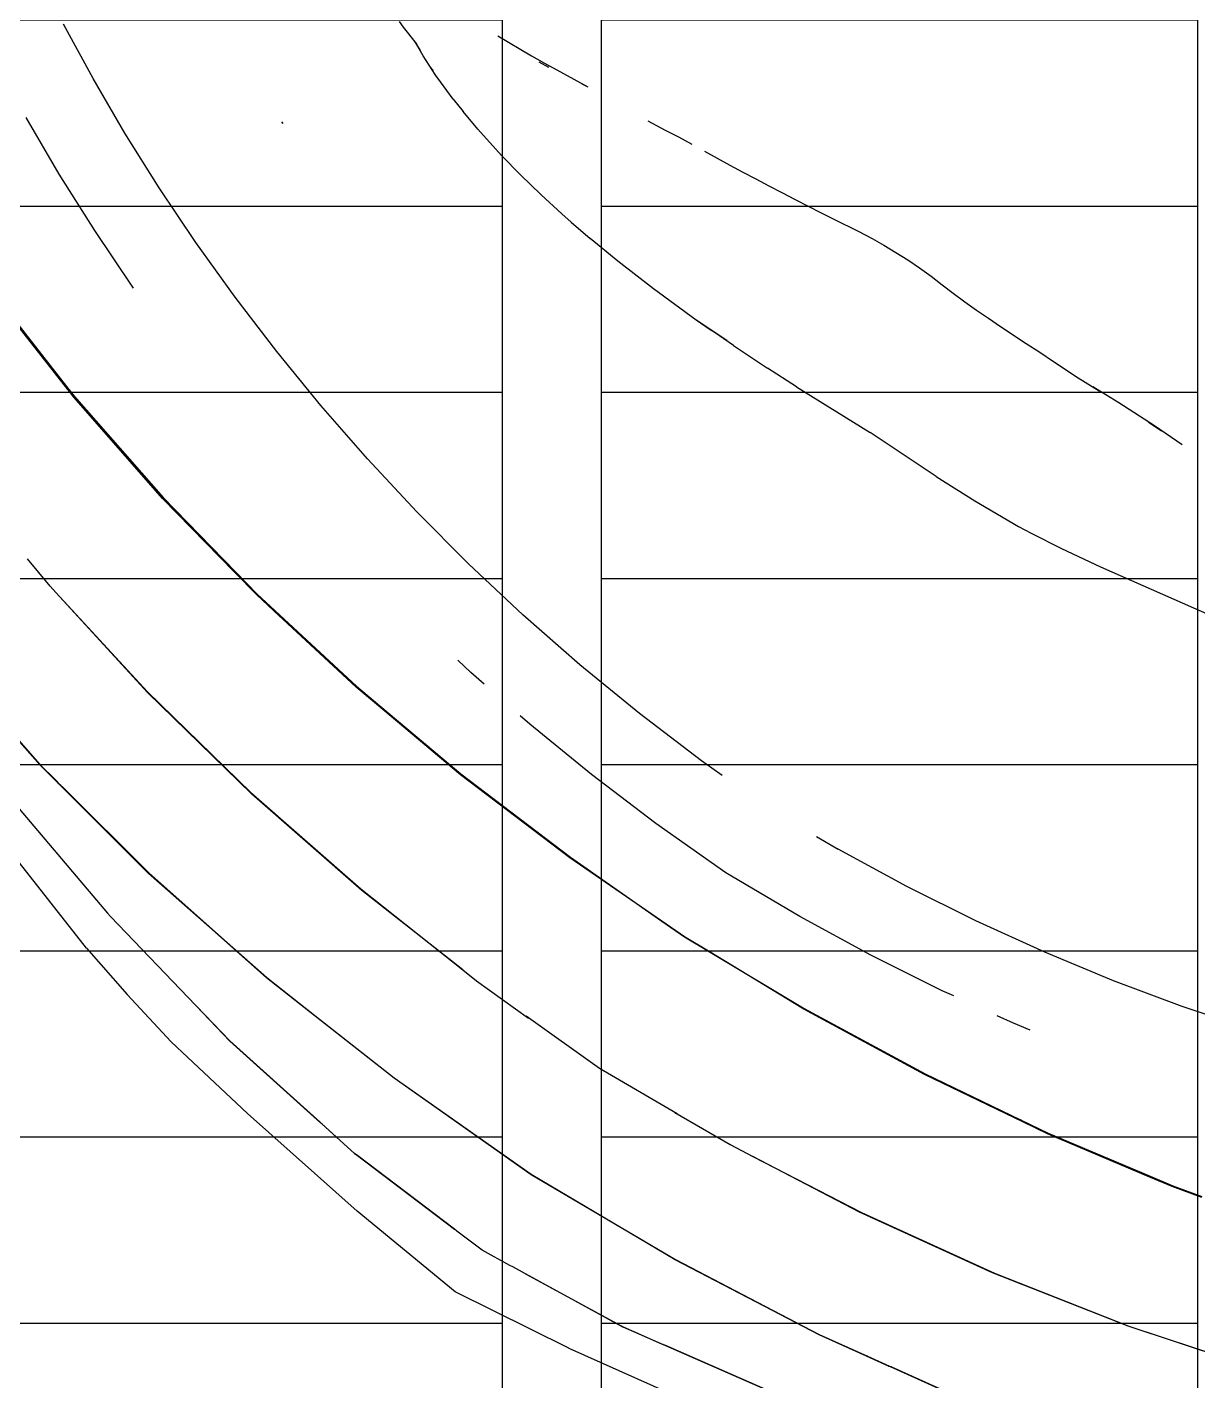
# Model space of a CAD drawing. Header units: millimetres. Extents: x -12551121 to 353735, y 112272 to 285506.
# Drawn here: x 99778 to 100368, y 177065 to 177746 of the extents above; entities that cross this region are included whole.
import ezdxf

# ---------------------------------------------------------------- set-up
doc = ezdxf.new("R2010")
doc.units = ezdxf.units.MM
doc.header["$MEASUREMENT"] = 0
doc.layers.add('+AT9-HATCH', color=8, linetype='Continuous')
doc.layers.add('+AT9_Hardscape', color=1, linetype='Continuous')

# ---------------------------------------------------------------- blocks, each defined once
blk = doc.blocks.new('cabana')
at = {"layer": '+AT9_Hardscape', "color": 1}
for p, q in [((-556.9, 1057.65), (-491.14, 1094.96)), ((-490.8, 1094.87), (-556.64, 1057.54)), ((-652.01, 1053.64), (-600.46, 1079.08)), ((-562.47, 1080.15), (-636.94, 1039.71)), ((-568.23, 1050.23), (-556.9, 1057.65)), ((-556.64, 1057.54), (-565.94, 1051.47)), ((-652.01, 1053.64), (-679.08, 1038.47)), ((-569.58, 1049.35), (-568.23, 1050.23)), ((-565.94, 1051.47), (-568.77, 1049.62)), ((-568.23, 1050.23), (-565.94, 1051.47)), ((-621.61, 1015.31), (-571.36, 1048.18)), ((-570.61, 1048.41), (-621.43, 1015.19)), ((-571.36, 1048.18), (-569.58, 1049.35)), ((-571.36, 1048.18), (-570.61, 1048.41)), ((-568.77, 1049.62), (-570.61, 1048.41)), ((-568.77, 1049.62), (-569.58, 1049.35)), ((-679.08, 1038.47), (-707.01, 1021.54)), ((-672.73, 1017.48), (-638.99, 1038.61)), ((-639, 1038.59), (-672.73, 1017.48)), ((-636.96, 1039.69), (-639, 1038.59)), ((-638.99, 1038.61), (-636.96, 1039.69)), ((-636.96, 1039.69), (-636.94, 1039.71)), ((-469.94, 1034.09), (-454.07, 1042.36)), ((-532.33, 997.1), (-473.65, 1031.89)), ((-473.65, 1031.89), (-531.98, 997.07)), ((-473.65, 1031.89), (-469.94, 1034.09)), ((-317.91, 1032.56), (-374.91, 1004.42)), ((-374.85, 1004.95), (-318.38, 1032.86)), ((-707.01, 1021.54), (-750.12, 991.46)), ((-691.46, 1005.77), (-672.73, 1017.48)), ((-654.51, 990.83), (-621.61, 1015.31)), ((-621.43, 1015.19), (-654.07, 990.94)), ((-712.65, 992.57), (-691.78, 1005.59)), ((-691.78, 1005.59), (-712.59, 992.54)), ((-691.66, 1005.64), (-691.78, 1005.59)), ((-691.66, 1005.64), (-691.57, 1005.72)), ((-691.57, 1005.72), (-691.46, 1005.77)), ((-438.25, 969.57), (-379.19, 1002.81)), ((-378.73, 1002.51), (-437.82, 969.26)), ((-379.19, 1002.81), (-375.03, 1004.87)), ((-375.07, 1004.34), (-378.73, 1002.51)), ((-375.07, 1004.34), (-375.03, 1004.87)), ((-374.91, 1004.42), (-375.07, 1004.34)), ((-375.03, 1004.87), (-374.85, 1004.95)), ((-374.85, 1004.95), (-374.91, 1004.42)), ((-593.27, 956.23), (-532.33, 997.1)), ((-531.98, 997.07), (-592.35, 956.51)), ((-267.72, 986.91), (-236.47, 997.32)), ((-750.12, 991.46), (-809.71, 947.49)), ((-762.28, 956.46), (-712.65, 992.57)), ((-712.59, 992.54), (-761.99, 956.58)), ((-664.22, 983.6), (-654.51, 990.83)), ((-654.07, 990.94), (-663.81, 983.7)), ((-654.07, 990.94), (-654.51, 990.83)), ((-685.28, 967.93), (-664.22, 983.6)), ((-663.81, 983.7), (-685.16, 967.82)), ((-664.22, 983.6), (-663.81, 983.7)), ((-299.29, 975.29), (-267.72, 986.91)), ((-331.14, 962.44), (-299.29, 975.29)), ((-482.15, 941.73), (-438.25, 969.57)), ((-437.82, 969.26), (-482.12, 941.18)), ((-224.16, 960.34), (-194.39, 969.26)), ((-709.17, 947.94), (-685.28, 967.93)), ((-685.16, 967.82), (-708.82, 948.05)), ((-331.69, 962.2), (-331.14, 962.44)), ((-780.95, 942.87), (-763.23, 955.77)), ((-762.93, 955.89), (-780.91, 942.79)), ((-763.23, 955.77), (-762.28, 956.46)), ((-763.23, 955.77), (-762.93, 955.89)), ((-761.99, 956.58), (-762.93, 955.89)), ((-761.99, 956.58), (-762.28, 956.46)), ((-652.16, 912.07), (-593.27, 956.23)), ((-592.35, 956.51), (-651.19, 912.38)), ((-254.32, 950.28), (-224.16, 960.34)), ((-747.91, 915.53), (-709.17, 947.94)), ((-708.82, 948.05), (-747.83, 915.45)), ((-709.17, 947.94), (-708.82, 948.05)), ((-284.83, 939.06), (-254.32, 950.28)), ((-859.52, 907.46), (-809.76, 947.48)), ((-781.61, 942.19), (-828.63, 901.46)), ((-828.63, 901.46), (-781.89, 942.06)), ((-809.71, 947.49), (-809.76, 947.48)), ((-781.89, 942.06), (-780.95, 942.87)), ((-781.89, 942.06), (-781.61, 942.19)), ((-780.91, 942.79), (-781.61, 942.19)), ((-495.61, 933.2), (-482.15, 941.73)), ((-482.12, 941.18), (-495.19, 932.89)), ((-482.12, 941.18), (-482.15, 941.73)), ((-315.61, 926.64), (-284.83, 939.06)), ((-495.19, 932.89), (-505.31, 925.73)), ((-505.23, 926.38), (-495.61, 933.2)), ((-551.27, 893.78), (-505.23, 926.38)), ((-505.31, 925.73), (-550.88, 893.47)), ((-505.23, 926.38), (-505.31, 925.73)), ((-346.59, 913), (-315.61, 926.64)), ((-809.6, 857.99), (-747.91, 915.53)), ((-747.83, 915.45), (-809.6, 857.99)), ((-899.09, 857.34), (-859.52, 907.46)), ((-651.19, 912.38), (-701.69, 870.41)), ((-701.69, 870.41), (-652.16, 912.07)), ((-377.7, 898.12), (-346.59, 913)), ((-841.88, 889.98), (-829.85, 900.41)), ((-829.85, 900.41), (-828.63, 901.46)), ((-550.88, 893.47), (-563.05, 883.93)), ((-561.83, 885.49), (-551.27, 893.78)), ((-408.89, 881.97), (-377.7, 898.12)), ((-852.21, 877.86), (-841.88, 889.98)), ((-605.28, 851.39), (-561.83, 885.49)), ((-563.05, 883.93), (-604.92, 851.08)), ((-563.05, 883.93), (-561.83, 885.49)), ((-440.07, 864.52), (-408.89, 881.97)), ((-858, 871.03), (-853.24, 876.62)), ((-853.24, 876.62), (-852.21, 877.86)), ((-858, 871.03), (-893.54, 829.24)), ((-893.42, 829.52), (-858, 871.03)), ((-858, 871.03), (-858.02, 871.04)), ((-701.69, 870.41), (-708.5, 864.75)), ((-266, 871.38), (-265.01, 871.88)), ((-708.5, 864.75), (-732.24, 843.01)), ((-471.19, 845.75), (-440.07, 864.52)), ((-899.1, 857.29), (-942.53, 797.31)), ((-899.1, 857.29), (-899.09, 857.34)), ((-866.59, 795.78), (-809.6, 857.99)), ((-809.6, 857.99), (-866.5, 795.7)), ((-657.66, 806.1), (-605.28, 851.39)), ((-604.92, 851.08), (-657.32, 805.79)), ((-502.18, 825.62), (-471.19, 845.75)), ((-764.54, 813.34), (-731.13, 843.95)), ((-555.98, 835.71), (-548.56, 840.9)), ((-563.19, 830.3), (-555.98, 835.71)), ((-894.14, 828.54), (-907.07, 810.44)), ((-906.95, 810.74), (-894.22, 828.58)), ((-894.22, 828.58), (-893.42, 829.52)), ((-893.54, 829.24), (-894.14, 828.54)), ((-893.54, 829.24), (-893.42, 829.52)), ((-532.97, 804.12), (-502.18, 825.62)), ((-794.85, 779.66), (-764.54, 813.34)), ((-618.8, 786.85), (-587.56, 812.02)), ((-587.56, 812.02), (-582.46, 815.84)), ((-943.3, 759.83), (-907.64, 809.79)), ((-907.75, 809.49), (-943.27, 759.77)), ((-907.07, 810.44), (-907.75, 809.49)), ((-907.64, 809.79), (-907.75, 809.49)), ((-907.64, 809.79), (-906.95, 810.74)), ((-907.07, 810.44), (-906.95, 810.74)), ((-698.32, 767.38), (-657.66, 806.1)), ((-657.32, 805.79), (-698.25, 767.31)), ((-563.5, 781.22), (-532.97, 804.12)), ((-230.99, 802.15), (-240.35, 797.55)), ((-240.35, 797.55), (-239.58, 797.8)), ((-227.7, 803.59), (-230.99, 802.15)), ((-866.5, 795.7), (-898.75, 756.4)), ((-898.64, 756.75), (-866.59, 795.78)), ((-261.83, 789.51), (-258.11, 791.09)), ((-258.11, 791.09), (-257.56, 791.29)), ((-257.56, 791.29), (-252.44, 793.43)), ((-254.8, 792.35), (-255.43, 792.06)), ((-254.8, 792.35), (-252.4, 793.27)), ((-252.44, 793.43), (-247.19, 795.39)), ((-247.19, 795.39), (-242.02, 797.02)), ((-244.36, 796.04), (-240.35, 797.55)), ((-240.35, 797.55), (-242.02, 797.02)), ((-649.63, 760.17), (-618.8, 786.85)), ((-271.68, 785.01), (-278.75, 781.47)), ((-271.68, 785.01), (-261.83, 789.51)), ((-793.92, 780.78), (-815.45, 756.84)), ((-593.7, 756.89), (-563.5, 781.22)), ((-289.03, 776.02), (-278.75, 781.47)), ((-304.41, 767.06), (-289.03, 776.02)), ((-708.44, 757.74), (-698.32, 767.38)), ((-698.25, 767.31), (-708.44, 757.74)), ((-698.32, 767.38), (-698.25, 767.31)), ((-304.41, 767.06), (-316.05, 759.59)), ((-918.41, 732.68), (-898.64, 756.75)), ((-898.75, 756.4), (-898.64, 756.75)), ((-815.45, 756.84), (-823.65, 746.81)), ((-717.99, 747.53), (-708.44, 757.74)), ((-708.44, 757.74), (-717.92, 747.47)), ((-681.19, 730.73), (-649.63, 760.17)), ((-623.5, 731.11), (-593.7, 756.89)), ((-316.05, 759.59), (-327.62, 751.7)), ((-317.06, 758.83), (-317.11, 758.8)), ((-317.06, 758.83), (-316.02, 759.54)), ((-898.75, 756.4), (-918.31, 732.57)), ((-339.3, 743.42), (-327.93, 751.52)), ((-327.93, 751.52), (-327.62, 751.7)), ((-245.11, 756.52), (-258.32, 741.91)), ((-823.65, 746.81), (-862.56, 699.09)), ((-862.25, 700.07), (-823.65, 746.81)), ((-756.35, 706.53), (-717.99, 747.53)), ((-717.92, 747.47), (-756.03, 706.19)), ((-717.92, 747.47), (-717.99, 747.53)), ((-339.3, 743.42), (-344.5, 739.61)), ((-344.5, 739.61), (-354.43, 731.95)), ((-262.05, 738.93), (-265.76, 734.79)), ((-258.32, 741.91), (-265.31, 734.04)), ((-918.31, 732.57), (-933.99, 711.07)), ((-933.89, 711.48), (-918.41, 732.68)), ((-710.35, 698.91), (-681.19, 730.73)), ((-632.71, 722.53), (-623.5, 731.11)), ((-368.46, 720.71), (-354.43, 731.95)), ((-279.73, 717.34), (-265.31, 734.04)), ((-385.81, 705.95), (-368.46, 720.71)), ((-279.73, 717.34), (-277.67, 719.89)), ((-933.99, 711.07), (-941.14, 701.26)), ((-941.03, 701.7), (-933.89, 711.48)), ((-933.99, 711.07), (-933.89, 711.48)), ((-801.16, 653.74), (-756.35, 706.53)), ((-756.03, 706.19), (-800.84, 653.38)), ((-405.75, 688.11), (-385.81, 705.95)), ((-965.21, 668.59), (-941.68, 700.81)), ((-941.78, 700.39), (-965.1, 668.41)), ((-941.14, 701.26), (-941.78, 700.39)), ((-941.78, 700.39), (-941.68, 700.81)), ((-941.68, 700.81), (-941.03, 701.7)), ((-941.03, 701.7), (-941.14, 701.26)), ((-862.56, 699.09), (-906.15, 639.86)), ((-905.89, 640.78), (-862.25, 700.07)), ((-736.74, 667.84), (-710.35, 698.91)), ((-302.46, 691.43), (-308.84, 683.73)), ((-672.55, 682.33), (-681.04, 673.04)), ((-418.98, 675.16), (-405.75, 688.11)), ((-413.53, 680.6), (-411.89, 682.23)), ((-411.89, 682.23), (-405.75, 688.11)), ((-308.84, 683.73), (-313.54, 677.93)), ((-422, 672.41), (-413.53, 680.6)), ((-418.98, 675.16), (-413.53, 680.6)), ((-313.54, 677.93), (-318.48, 672.01)), ((-706.56, 643.01), (-681.04, 673.04)), ((-422, 672.41), (-436.71, 658.05)), ((-761.63, 636.37), (-736.74, 667.84)), ((-323.24, 666.5), (-328.1, 661)), ((-448.96, 645.7), (-436.71, 658.05)), ((-332.72, 655.6), (-337.56, 649.79)), ((-328.1, 661), (-332.72, 655.6)), ((-834.86, 609.99), (-801.16, 653.74)), ((-800.84, 653.38), (-833.31, 611.21)), ((-337.56, 649.79), (-342.18, 644.18)), ((-730.61, 612.59), (-706.56, 643.01)), ((-448.96, 645.7), (-479.06, 614.07)), ((-342.18, 644.18), (-346.94, 638.47)), ((-946.2, 579.47), (-905.89, 640.78)), ((-906.15, 639.86), (-946.17, 579.13)), ((-765.41, 631.24), (-761.63, 636.37)), ((-346.94, 638.47), (-351.65, 632.77)), ((-351.65, 632.77), (-356.51, 626.92)), ((-361.11, 621.24), (-365.75, 615.53)), ((-356.51, 626.92), (-361.11, 621.24)), ((-507.53, 586.15), (-479.06, 614.07)), ((-365.75, 615.53), (-370.14, 609.84)), ((-843.06, 599.35), (-834.86, 609.99)), ((-833.31, 611.21), (-842.75, 598.96)), ((-834.86, 609.99), (-833.31, 611.21)), ((-785.04, 604.58), (-779.69, 611.85)), ((-753.24, 581.86), (-730.61, 612.59)), ((-370.14, 609.84), (-378.6, 599.09)), ((-790.15, 597.11), (-785.04, 604.58)), ((-875.24, 553.02), (-843.06, 599.35)), ((-842.75, 598.96), (-874.6, 553.1)), ((-378.6, 599.09), (-383.71, 593.02)), ((-388.16, 587.99), (-392.97, 582.84)), ((-383.71, 593.02), (-388.16, 587.99)), ((-774.46, 550.88), (-753.24, 581.86)), ((-507.53, 586.15), (-523.51, 569.5)), ((-392.97, 582.84), (-397.94, 577.69)), ((-980.45, 520.5), (-946.2, 579.47)), ((-946.17, 579.13), (-980.45, 520.5)), ((-403.09, 572.66), (-408.35, 567.87)), ((-397.94, 577.69), (-403.09, 572.66)), ((-523.51, 569.5), (-540.71, 550.64)), ((-408.35, 567.87), (-413.72, 563.23)), ((-413.72, 563.23), (-419.04, 558.73)), ((-881.97, 543.33), (-875.24, 553.02)), ((-874.6, 553.1), (-881.66, 542.92)), ((-874.6, 553.1), (-875.24, 553.02)), ((-424.44, 553.87), (-429.76, 548.98)), ((-419.04, 558.73), (-424.44, 553.87)), ((-794.31, 519.71), (-774.46, 550.88)), ((-540.71, 550.64), (-545.39, 545.16)), ((-429.76, 548.98), (-435.02, 543.99)), ((-890.38, 529.8), (-881.97, 543.33)), ((-881.66, 542.92), (-889.83, 529.78)), ((-545.39, 545.16), (-556.05, 531.82)), ((-440.28, 538.8), (-451.39, 527.89)), ((-435.02, 543.99), (-440.28, 538.8)), ((-556.05, 531.82), (-569.04, 514.53)), ((-451.39, 527.89), (-457.05, 522.19)), ((-812.8, 488.42), (-794.31, 519.71)), ((-457.05, 522.19), (-463.06, 516.39)), ((-569.04, 514.53), (-599.02, 472.97)), ((-463.06, 516.39), (-473.69, 505.84)), ((-473.69, 505.84), (-482.31, 496.97)), ((-490.23, 488.53), (-479.56, 499.63)), ((-479.56, 499.63), (-482.31, 496.97)), ((-505.15, 473.32), (-490.23, 488.53)), ((-599.02, 472.97), (-607.16, 461.21)), ((-517.48, 461.55), (-505.15, 473.32)), ((-502.79, 475.83), (-508.46, 470.27)), ((-505.15, 473.32), (-508.46, 470.27)), ((-502.79, 475.83), (-505.15, 473.32))]:
    blk.add_line(p, q, dxfattribs=at)

msp = doc.modelspace()

# ---------------------------------------------------------------- hatches: boundary and pattern name
at = {"layer": '+AT9-HATCH'}
h = msp.add_hatch(dxfattribs=at)
h.set_pattern_fill('ANSI38', color=62, scale=100)
h.set_pattern_definition([(45, (4874355.9, 2835157.78), (-224.506403, 224.506403), []), (135, (4874355.9, 2835157.78), (-673.51921, 224.506403), [793.75, -476.25])])
h.paths.add_polyline_path([(99292.22, 179726.48), (101217.22, 179726.48, -0.414214), (102317.22, 178626.48), (102317.22, 173351.49), (103142.22, 173351.49), (103142.22, 174876.48), (103042.22, 174876.48), (103042.22, 176526.48), (103042.22, 176676.47), (103192.22, 176676.48), (103192.22, 177626.51), (103142.22, 177626.51), (103142.22, 180226.48), (99442.22, 180226.47), (99292.22, 180226.47)])
h = msp.add_hatch(dxfattribs=at)
h.set_pattern_fill('LINE', color=8, scale=750)
h.paths.add_polyline_path([(98342.22, 176851.47), (98342.22, 179526.48), (97292.22, 179526.48, 0.414214), (96392.22, 178626.48), (96392.22, 177751.48, -0.414214), (95292.22, 176651.48), (94892.22, 176651.48), (94892.22, 174751.48), (96392.22, 174751.48, 0.414214), (97292.22, 175651.48), (97292.22, 176001.46), (97292.22, 176451.47, -0.414214), (97692.22, 176851.47), (98342.22, 176851.47)], is_closed=False)
h.paths.add_polyline_path([(98392.22, 179526.48), (98392.22, 176851.47), (98692.22, 176851.47), (98692.22, 179526.48)])
h.paths.add_polyline_path([(98742.22, 179526.48), (98742.22, 176851.47), (99042.22, 176851.47), (99042.22, 179526.48)])
h.paths.add_polyline_path([(99367.22, 179526.48), (99367.22, 176851.47), (99667.22, 176851.47), (99667.22, 179526.48)])
h.paths.add_polyline_path([(99717.22, 179526.48), (99717.22, 176851.47), (100017.22, 176851.47), (100017.22, 179526.48)])
h.paths.add_polyline_path([(100067.22, 179526.48), (100067.22, 176851.47), (100367.22, 176851.47), (100367.22, 179526.48)])
h.paths.add_polyline_path([(100417.22, 179526.48), (100417.22, 176851.47), (100717.22, 176851.47), (100717.22, 179526.48)])
h.paths.add_polyline_path([(101067.22, 176716.04), (101067.22, 179526.48), (100767.22, 179526.48), (100767.22, 176851.46), (100767.22, 176851.46, -0.21525)])
h.paths.add_polyline_path([(101117.22, 179526.48), (101117.22, 173451.49), (101417.22, 173451.49), (101417.22, 179503.97, 0.056082), (101217.22, 179526.48), (101117.22, 179526.48)], is_closed=False)
h.paths.add_polyline_path([(101467.22, 179491.06), (101467.22, 173451.49), (101767.22, 173451.49), (101767.22, 179338.87, 0.094274)])
h.paths.add_polyline_path([(102117.22, 178626.63, 0.213378), (101817.22, 179297.3), (101817.22, 173451.49), (102117.22, 173451.49), (102117.22, 178626.48)], is_closed=False)
h.paths.add_polyline_path([(101817.22, 173101.46), (101817.22, 170101.46), (102117.22, 170101.46), (102117.22, 173101.46)])
h.paths.add_polyline_path([(101467.22, 173101.46), (101467.22, 170101.46), (101767.22, 170101.46), (101767.22, 173101.46)])
h.paths.add_polyline_path([(101117.22, 173101.46), (101117.22, 170101.46), (101417.22, 170101.46), (101417.22, 173101.46)])
h.paths.add_polyline_path([(101117.22, 169801.46), (101117.22, 166601.46), (101417.22, 166601.46), (101417.22, 169801.46)])
h.paths.add_polyline_path([(101467.22, 169801.46), (101467.22, 166601.46), (101767.22, 166601.46), (101767.22, 169801.46)])
h.paths.add_polyline_path([(101817.22, 169801.46), (101817.22, 166601.46), (102117.22, 166601.46), (102117.22, 169801.46)])
h.paths.add_polyline_path([(102517.22, 169801.46), (102817.22, 169801.46), (102817.22, 166601.46), (102517.22, 166601.46)])
h.paths.add_polyline_path([(102167.22, 169801.46), (102467.22, 169801.46), (102467.22, 166601.46), (102167.22, 166601.46)])
h.paths.add_polyline_path([(102867.22, 169801.46), (103167.22, 169801.46), (103167.22, 166601.46), (102867.22, 166601.46)])
h.paths.add_polyline_path([(102867.22, 173101.46), (103167.22, 173101.46), (103167.22, 170101.46), (102867.22, 170101.46)])
h.paths.add_polyline_path([(102167.22, 173101.46), (102467.22, 173101.46), (102467.22, 170101.46), (102167.22, 170101.46)])
h.paths.add_polyline_path([(102517.22, 173101.46), (102817.22, 173101.46), (102817.22, 170101.46), (102517.22, 170101.46)])

# ---------------------------------------------------------------- linework, layer by layer
at = {"layer": '+AT9_Hardscape', "elevation": 0}
for points in [[(99717.22, 179526.48), (100017.22, 179526.48), (100017.22, 176851.47), (99717.22, 176851.47)], [(100067.22, 179526.48), (100367.22, 179526.48), (100367.22, 176851.47), (100067.22, 176851.47)]]:
    msp.add_lwpolyline(points, close=True, dxfattribs=at)

# ---------------------------------------------------------------- block references
at = {"rotation": 101.8661847011007}
msp.add_blockref('cabana', (100704.9, 178137.41), dxfattribs=at)

doc.saveas('drawing.dxf')
